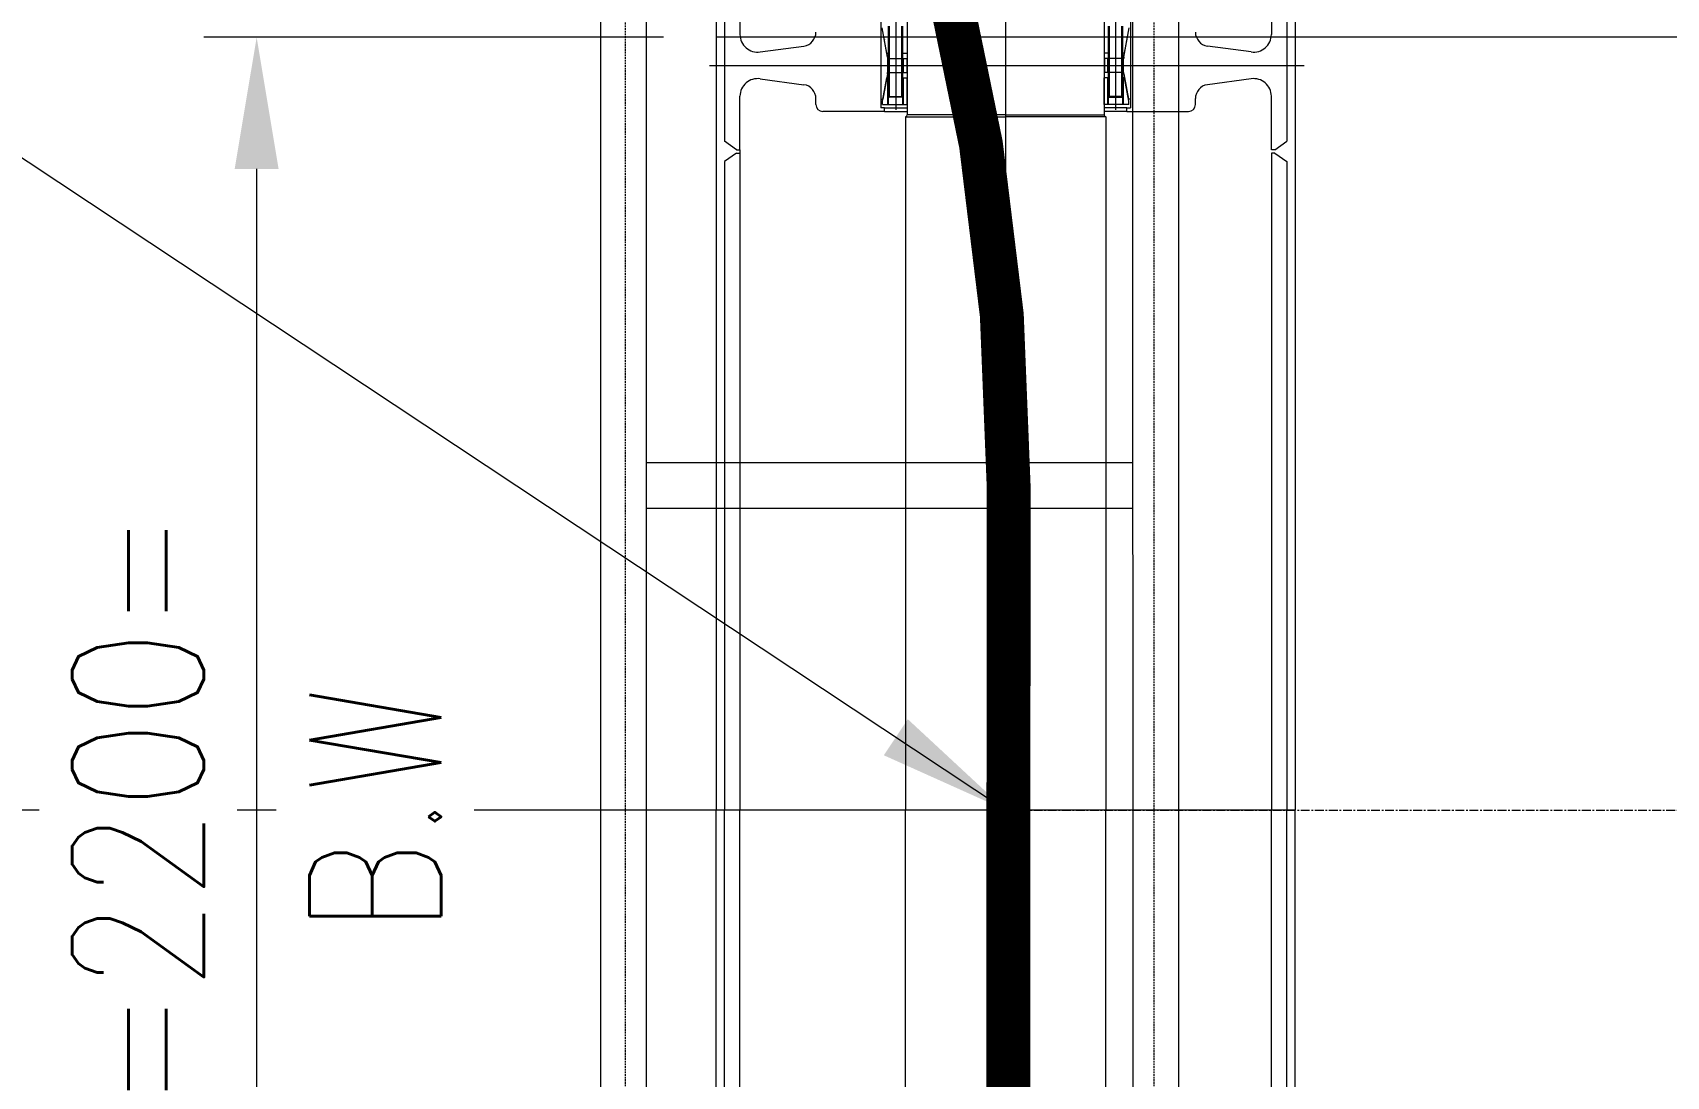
# Model space of a CAD drawing. Header units: inches. Extents: x 209270 to 234360, y -180214 to -150194.
# Drawn here: x 218628 to 220952, y -161943 to -160457 of the extents above; entities that cross this region are included whole.
import ezdxf

# ---------------------------------------------------------------- set-up
doc = ezdxf.new("R2010")
doc.units = ezdxf.units.IN
doc.header["$LTSCALE"] = 10
doc.header["$MEASUREMENT"] = 0
doc.linetypes.add('CENTER', pattern=[2, 1.25, -0.25, 0.25, -0.25])
doc.linetypes.add('HIDDEN', pattern=[0.375, 0.25, -0.125])
doc.layers.get('Defpoints').update_dxf_attribs({"color": 69})
doc.layers.add('$AUDIT_BAD_LAYER1', color=7, linetype='Continuous')
for name, color, linetype, lineweight in [('All Bought', 110, 'Continuous', 9), ('Belt', 4, 'Continuous', 9), ('CEN', 1, 'CENTER', 9), ('DIM', 42, 'Continuous', 13), ('DIM.', 42, 'Continuous', 13), ('HIDDDEN', 3, 'HIDDEN', 9), ('hoist', 221, 'Continuous', 9), ('MAIN OBJECT', 2, 'Continuous', 18)]:
    doc.layers.add(name, color=color, linetype=linetype, lineweight=lineweight)
doc.styles.add('TEXT_225', font='ROMANS.shx', dxfattribs={"width": 0.8})
doc.dimstyles.new('ISGEC_75', dxfattribs={"dimscale": 75, "dimtxt": 2.5, "dimasz": 2.5, "dimexe": 1, "dimexo": 1, "dimgap": 1, "dimtad": 1, "dimdec": 0, "dimzin": 1, "dimdsep": 46, "dimtxsty": 'TEXT_225', "dimcen": 0, "dimclrd": 42, "dimclre": 42, "dimclrt": 4, "dimadec": 0, "dimazin": 0, "dimtfac": 1, "dimtdec": 0, "dimtmove": 0, "dimatfit": 3, "dimfxl": 1, "dimtfill": 1, "dimtolj": 1, "dimtzin": 0, "dimlwd": -1, "dimlwe": -1, "dimarcsym": 0})

# ---------------------------------------------------------------- blocks, each defined once
blk = doc.blocks.new('*D291')
at = {"layer": 'Defpoints', "color": 0, "transparency": 16777216}
for p in [(219718.4, -161563.7), (214886, -165263.7), (216776.2, -165263.7, 0.8)]:
    blk.add_point(p, dxfattribs=at)
at = {"layer": 'DIM', "color": 42, "transparency": 16777216}
for p, q in [((219643.4, -161563.7), (214811, -161563.7)), ((214886, -161751.2), (214886, -165076.2)), ((216701.2, -165263.7), (214811, -165263.7))]:
    blk.add_line(p, q, dxfattribs=at)
for points in [[(214854.8, -161751.2), (214917.3, -161751.2), (214886, -161563.7)], [(214854.8, -165076.2), (214917.3, -165076.2), (214886, -165263.7)]]:
    blk.add_solid(points, dxfattribs=at)
at = {"layer": 'DIM', "color": 4, "transparency": 16777216, "insert": (214717.3, -163413.7), "char_height": 187.5, "attachment_point": 5, "rotation": 90, "style": 'TEXT_225', "bg_fill": 3, "box_fill_scale": 1.25, "bg_fill_color": 256, "bg_fill_true_color": 13158600, "bg_fill_transparency": 0}
blk.add_mtext('\\A1;3700', dxfattribs=at)
blk = doc.blocks.new('A$VNI7697676')
at = {"layer": 'All Bought'}
for p, q in [((0, 1615), (0, -1615)), ((-412, 1200), (-412, 0)), ((-400, 1200), (-400, 951.9)), ((-378, 1200), (-378, 1103.9)), ((378, 1200), (378, 1103.9)), ((400, 1200), (400, 951.9)), ((412, 1200), (412, 0)), ((-140, 1170.4), (-140, 989.4)), ((140, 1170.4), (140, 989.4)), ((-177.5, 1150.4), (-177.5, 999.4)), ((-156.5, 1141.9), (-156.5, 996.7)), ((156.5, 1141.9), (156.5, 996.7)), ((177.5, 1150.4), (177.5, 999.4)), ((-177.5, 1108), (-177.5, 1012)), ((-169.3, 1077.6), (-175.6, 1113.6)), ((-168.3, 1071.9), (-174.7, 1108)), ((-172.5, 1096.6), (-172.6, 1096.4)), ((-166.5, 1015.8), (-166.5, 1115.6)), ((-166.5, 1077.6), (-166.5, 1100.6)), ((-165.4, 1079.5), (-165.4, 1115.6)), ((-147.6, 1079.5), (-147.6, 1115.6)), ((-146.5, 1004.4), (-146.5, 1115.6)), ((-140, 1115.6), (-140, 1077.6)), ((140, 1115.6), (140, 1077.6)), ((146.5, 1004.4), (146.5, 1115.6)), ((147.6, 1079.5), (147.6, 1115.6)), ((165.4, 1079.5), (165.4, 1115.6)), ((166.5, 1015.8), (166.5, 1115.6)), ((166.5, 1077.6), (166.5, 1100.6)), ((168.3, 1071.9), (174.7, 1108)), ((169.3, 1077.6), (175.6, 1113.6)), ((172.5, 1096.6), (172.6, 1096.4)), ((177.5, 1108), (177.5, 1012)), ((-349.4, 1079.2), (-287.1, 1087.5)), ((-169.3, 1077.6), (-166.5, 1077.6)), ((-168.3, 1071.9), (-168.3, 1070)), ((-168.3, 1070), (-140.5, 1070)), ((-167.5, 1050), (-167.5, 1070)), ((-165.4, 1014.5), (-165.4, 1079.5)), ((-147.6, 1014.5), (-147.6, 1079.5)), ((-146.5, 1077.6), (-140, 1077.6)), ((-145.5, 1050), (-145.5, 1070)), ((-140.5, 1070), (-140.5, 1050)), ((-140.5, 1070), (-140.5, 1050)), ((146.5, 1077.6), (140, 1077.6)), ((140.5, 1070), (140.5, 1050)), ((140.5, 1070), (140.5, 1050)), ((168.3, 1070), (140.5, 1070)), ((145.5, 1050), (145.5, 1070)), ((147.6, 1014.5), (147.6, 1079.5)), ((165.4, 1014.5), (165.4, 1079.5)), ((169.3, 1077.6), (166.5, 1077.6)), ((167.5, 1050), (167.5, 1070)), ((168.3, 1071.9), (168.3, 1070)), ((349.4, 1079.2), (287.1, 1087.5)), ((-421.3, 1060), (424.7, 1060)), ((-168.3, 1048.1), (-174.7, 1012)), ((-168.3, 1048.1), (-168.3, 1050)), ((-168.3, 1050), (-140.5, 1050)), ((168.3, 1050), (140.5, 1050)), ((168.3, 1048.1), (168.3, 1050)), ((168.3, 1048.1), (174.7, 1012)), ((-349.4, 1040.8), (-287.1, 1032.5)), ((-175.2, 1009.2), (-169.3, 1042.4)), ((-169.3, 1042.4), (-166.5, 1042.4)), ((-167.5, 1004.4), (-167.5, 1042.4)), ((-166.5, 1004.4), (-166.5, 1042.4)), ((-146.5, 1042.4), (-140, 1042.4)), ((-145.5, 1004.4), (-145.5, 1042.4)), ((-140, 1004.4), (-140, 1042.4)), ((140, 1004.4), (140, 1042.4)), ((146.5, 1042.4), (140, 1042.4)), ((145.5, 1004.4), (145.5, 1042.4)), ((166.5, 1004.4), (166.5, 1042.4)), ((169.3, 1042.4), (166.5, 1042.4)), ((167.5, 1004.4), (167.5, 1042.4)), ((175.2, 1009.2), (169.3, 1042.4)), ((349.4, 1040.8), (287.1, 1032.5)), ((-378, 940), (-378, 1016.1)), ((-270, 1004.4), (-270, 1012.7)), ((-177.5, 1012), (-174.7, 1012)), ((-175.2, 1004.4), (-175.2, 1009.2)), ((-175.2, 1004.4), (-140, 1004.4)), ((-166.5, 1015.8), (-165.4, 1014.5)), ((-166.5, 1015.8), (-146.5, 1015.8)), ((-147.6, 1014.5), (-165.4, 1014.5)), ((-146.5, 1015.8), (-147.6, 1014.5)), ((175.2, 1004.4), (140, 1004.4)), ((146.5, 1015.8), (147.6, 1014.5)), ((166.5, 1015.8), (146.5, 1015.8)), ((147.6, 1014.5), (165.4, 1014.5)), ((166.5, 1015.8), (165.4, 1014.5)), ((177.5, 1012), (174.7, 1012)), ((175.2, 1004.4), (175.2, 1009.2)), ((270, 1004.4), (270, 1012.7)), ((378, 940), (378, 1016.1)), ((-172.5, 994.4), (-260, 994.4)), ((-172.5, 999.4), (-177.5, 999.4)), ((-172.5, 994.4), (-172.5, 999.4)), ((-172.5, 999.4), (-140, 999.4)), ((-172.5, 994.4), (-140, 994.4)), ((-142.5, 986.9), (-142.5, 0)), ((-142.5, 986.9), (0, 986.9)), ((0, 989.4), (-140, 989.4)), ((0, 989.4), (140, 989.4)), ((142.5, 986.9), (0, 986.9)), ((172.5, 999.4), (140, 999.4)), ((172.5, 994.4), (140, 994.4)), ((142.5, 986.9), (142.5, 0)), ((172.5, 994.4), (172.5, 999.4)), ((172.5, 999.4), (177.5, 999.4)), ((172.5, 994.4), (260, 994.4)), ((-383, 940), (-400, 951.9)), ((-383, 935), (-400, 923.1)), ((-383, 940), (-378, 940)), ((-383, 935), (-378, 935)), ((-378, 940), (-378, 935)), ((-378, 935), (-378, 0)), ((383, 940), (378, 940)), ((383, 935), (378, 935)), ((378, 935), (378, 0)), ((383, 940), (400, 951.9)), ((383, 935), (400, 923.1)), ((-400, 923.1), (-400, 0)), ((400, 923.1), (400, 0)), ((412, 0), (-412, 0)), ((-412, -1200), (-412, 0)), ((-400, -923.1), (-400, 0)), ((-378, -935), (-378, 0)), ((-142.5, -986.9), (-142.5, 0)), ((142.5, -986.9), (142.5, 0)), ((378, -935), (378, 0)), ((400, -918.9), (400, 0)), ((412, -1200), (412, 0))]:
    blk.add_line(p, q, dxfattribs=at)
for centre, radius, start, end in [((-353, 1103.9), 25, 180, 278.3659), ((-290, 1107.3), 20, 278.3659, 0), ((290, 1107.3), 20, 180, 261.6341), ((353, 1103.9), 25, 261.6341, 0), ((-353, 1016.1), 25, 81.6341, 180), ((-290, 1012.7), 20, 0, 81.6341), ((290, 1012.7), 20, 98.3659, 180), ((353, 1016.1), 25, 0, 98.3659), ((-260, 1004.4), 10, 180, 270), ((260, 1004.4), 10, 270, 0), ((-142.5, 989.4), 2.5, 270, 0), ((142.5, 989.4), 2.5, 180, 270)]:
    blk.add_arc(centre, radius, start, end, dxfattribs=at)
blk = doc.blocks.new('A$Ccd523e08')
at = {"layer": 'MAIN OBJECT'}
blk.add_circle((0, 0), 10, dxfattribs=at)
at = {"layer": 'DIM', "xscale": -1}
blk.add_blockref('A$VNI7697676', (0, 0), dxfattribs=at)
blk = doc.blocks.new('A$Cdf87a385')
at = {"layer": 'HIDDDEN'}
for p, q in [((-910.7, -1770.2), (-910.7, 1770.2)), ((-158.6, -1770.2), (-158.6, 1770.2))]:
    blk.add_line(p, q, dxfattribs=at)
at = {"layer": 'MAIN OBJECT'}
for p, q in [((-945.7, -1825.2), (-945.7, 1825.2)), ((-123.6, -1825.2), (-123.6, 1825.2)), ((-880.7, -1760.2), (-880.7, 1760.2)), ((-188.6, -1760.2), (-188.6, 1760.2)), ((-188.6, -430.7), (-880.7, -430.7)), ((-188.6, -495.7), (-880.7, -495.7))]:
    blk.add_line(p, q, dxfattribs=at)
blk = doc.blocks.new('*D298')
at = {"layer": 'Defpoints', "color": 0, "transparency": 16777216}
for p in [(219761.4, -160063.7, 0), (218280, -163063.7), (219761.4, -163063.7, 0)]:
    blk.add_point(p, dxfattribs=at)
at = {"layer": 'DIM', "color": 42, "transparency": 16777216}
for p, q in [((219686.4, -160063.7), (218205, -160063.7)), ((218280, -160251.2), (218280, -162876.2)), ((219686.4, -163063.7), (218205, -163063.7))]:
    blk.add_line(p, q, dxfattribs=at)
for points in [[(218248.8, -160251.2), (218311.3, -160251.2), (218280, -160063.7)], [(218248.8, -162876.2), (218311.3, -162876.2), (218280, -163063.7)]]:
    blk.add_solid(points, dxfattribs=at)
at = {"layer": 'DIM', "color": 4, "transparency": 16777216, "char_height": 187.5, "attachment_point": 5, "rotation": 90, "style": 'TEXT_225', "bg_fill": 3, "box_fill_scale": 1.25, "bg_fill_color": 256, "bg_fill_true_color": 13158600, "bg_fill_transparency": 0}
for s, insert in [('\\A1;BRG CRS', (218448.8, -161563.7)), ('\\A1;=3000=', (218111.3, -161563.7))]:
    blk.add_mtext(s, dxfattribs=dict(at, insert=insert))
blk = doc.blocks.new('*D299')
at = {"layer": 'Defpoints', "color": 0, "transparency": 16777216}
for p in [(219599.9, -160463.7, 0), (218946.2, -162663.7), (219599.9, -162663.7, 0)]:
    blk.add_point(p, dxfattribs=at)
at = {"layer": 'DIM', "color": 42, "transparency": 16777216}
for p, q in [((219524.9, -160463.7), (218871.2, -160463.7)), ((218946.2, -160651.2), (218946.2, -162476.2)), ((219524.9, -162663.7), (218871.2, -162663.7))]:
    blk.add_line(p, q, dxfattribs=at)
for points in [[(218914.9, -160651.2), (218977.4, -160651.2), (218946.2, -160463.7)], [(218914.9, -162476.2), (218977.4, -162476.2), (218946.2, -162663.7)]]:
    blk.add_solid(points, dxfattribs=at)
at = {"layer": 'DIM', "color": 4, "transparency": 16777216, "char_height": 187.5, "attachment_point": 5, "rotation": 90, "style": 'TEXT_225', "bg_fill": 3, "box_fill_scale": 1.25, "bg_fill_color": 256, "bg_fill_true_color": 13158600, "bg_fill_transparency": 0}
for s, insert in [('\\A1;=2200=', (218777.4, -161563.7)), ('\\A1;B.W', (219114.9, -161563.7))]:
    blk.add_mtext(s, dxfattribs=dict(at, insert=insert))
blk = doc.blocks.new('A$C67244592')
at = {"layer": 'hoist', "lineweight": 0, "const_width": 62.5}
blk.add_lwpolyline([(0, -500), (4.3, 5159.9, 0.081795), (-153.3, 6122), (-1342.4, 9643.9, -0.081584), (-1500.1, 10603.6), (-1500.1, 15050)], format="xyb", dxfattribs=at)

msp = doc.modelspace()

# ---------------------------------------------------------------- linework, layer by layer
at = {"layer": 'Belt'}
msp.add_line((232515.7, -160463.7, 0), (219599.9, -160463.7, 0), dxfattribs=at)
at = {"layer": 'CEN'}
msp.add_line((220011.9, -161563.7), (232509.3, -161563.7), dxfattribs=at)

# ---------------------------------------------------------------- dimensions: what is measured, and where the dimension line sits
at = {"layer": 'DIM'}
dim = msp.add_linear_dim(base=(214886, -165263.7), p1=(219718.4, -161563.7), p2=(216776.2, -165263.7, 0.8), angle=90, dimstyle='ISGEC_75', dxfattribs=at)
dim.commit()
dim.dimension.update_dxf_attribs({"geometry": '*D291', "text_midpoint": (214717.3, -163413.7)})

# ---------------------------------------------------------------- next in the draw order: block references
at = {"layer": '$AUDIT_BAD_LAYER1', "color": 1, "rotation": 180.0000473434895}
msp.add_blockref('A$Cdf87a385', (219311.9, -161564.7, 0.8), dxfattribs=at)
at = {"layer": 'DIM', "xscale": -1}
msp.add_blockref('A$Ccd523e08', (220011.9, -161563.7, 0.8), dxfattribs=at)

# ---------------------------------------------------------------- next in the draw order: dimensions: what is measured, and where the dimension line sits
at = {"layer": 'DIM'}
dim = msp.add_linear_dim(base=(218280, -163063.7), p1=(219761.4, -160063.7, 0), p2=(219761.4, -163063.7, 0), angle=90, text='=<>=\\XBRG CRS', dimstyle='ISGEC_75', dxfattribs=at)
dim.commit()
dim.dimension.update_dxf_attribs({"geometry": '*D298', "text_midpoint": (218280, -161563.7)})

# ---------------------------------------------------------------- next in the draw order: dimensions: what is measured, and where the dimension line sits
dim = msp.add_linear_dim(base=(218946.2, -162663.7), p1=(219599.9, -160463.7, 0), p2=(219599.9, -162663.7, 0), angle=90, text='=<>=\\XB.W', dimstyle='ISGEC_75', dxfattribs=at)
dim.commit()
dim.dimension.update_dxf_attribs({"geometry": '*D299', "text_midpoint": (218946.2, -161563.7)})

# ---------------------------------------------------------------- next in the draw order: block references
at = {"layer": 'DIM.'}
msp.add_blockref('A$C67244592', (220011.9, -166263.7), dxfattribs=at)

# ---------------------------------------------------------------- next in the draw order: leaders
at = {"layer": 'DIM'}
msp.add_leader([(220011.9, -161563.7, 93058.2), (216296.2, -159100.1, 93058.2), (216067.3, -159100.1, 93058.2)], dimstyle='ISGEC_75', dxfattribs=at)

doc.saveas('drawing.dxf')
